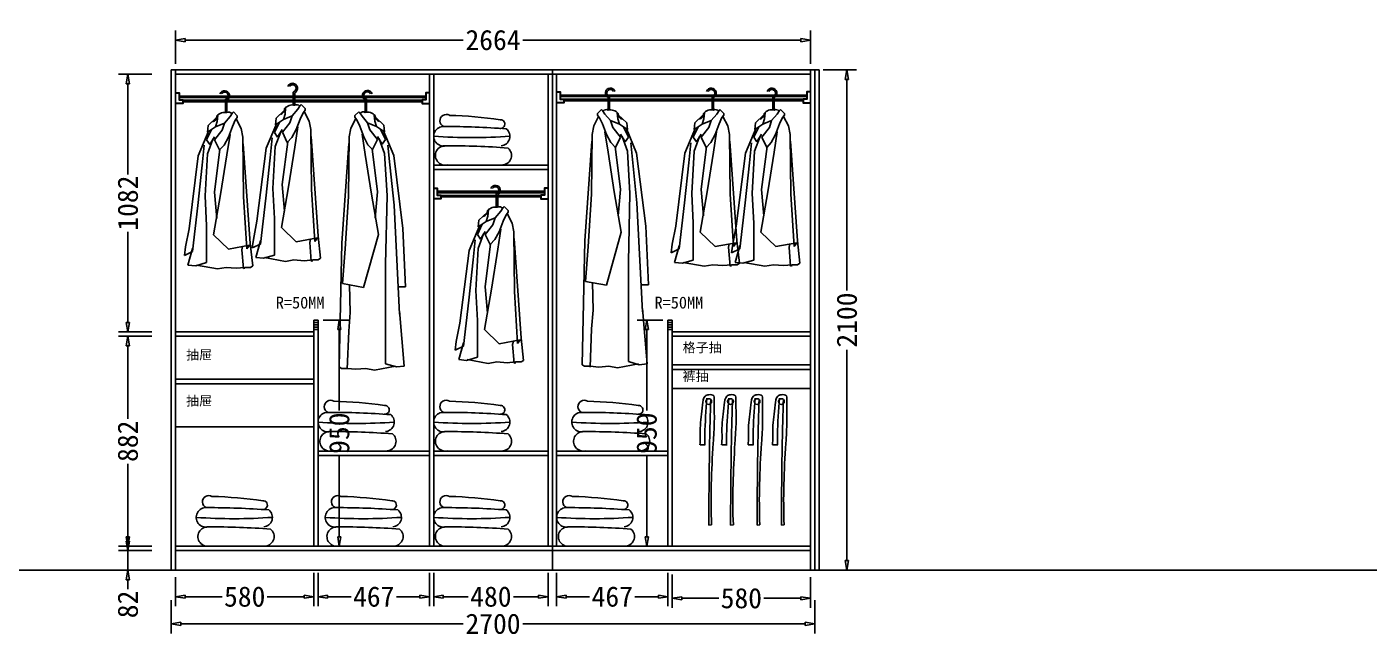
# Model space of a CAD drawing. Header units: millimetres. Extents: x 304407 to 361076, y -1262425 to -1203358.
# Drawn here: x 348263 to 353895, y -1245806 to -1243244 of the extents above; entities that cross this region are included whole.
import ezdxf

# ---------------------------------------------------------------- set-up
doc = ezdxf.new("R2010")
doc.units = ezdxf.units.MM
doc.header["$LTSCALE"] = 20
doc.layers.get('Defpoints').update_dxf_attribs({"color": 250})
for name, color, linetype in [('4', 1, 'Continuous'), ('6', 6, 'Continuous'), ('8', 8, 'Continuous'), ('LAYER10', 11, 'Continuous'), ('LAYER8', 11, 'Continuous'), ('图层3', 4, 'Continuous'), ('墙体', 40, 'Continuous')]:
    doc.layers.add(name, color=color, linetype=linetype)
doc.styles.get("Standard").update_dxf_attribs({"font": 'SimSun.ttf', "height": 85})
doc.styles.add('text', font='SimSun.ttf', dxfattribs={"height": 85})
doc.dimstyles.new('周文晶', dxfattribs={"dimtxt": 70, "dimasz": 40, "dimexe": 40, "dimexo": 30, "dimgap": 10, "dimtad": 0, "dimdec": 0, "dimtxsty": 'Standard', "dimblk": 'CLOSEDBLANK', "dimcen": 200, "dimclrd": 256, "dimclre": 256, "dimadec": 0, "dimazin": 0, "dimtfac": 1, "dimtdec": 0, "dimtmove": 0, "dimatfit": 3, "dimldrblk": 'CLOSEDBLANK', "dimfxl": 100, "dimfxlon": 1, "dimarcsym": 0})

# ---------------------------------------------------------------- blocks, each defined once
blk = doc.blocks.new('_ClosedBlank')
at = {"color": 0, "linetype": 'ByBlock', "lineweight": -2}
for p, q in [((-1, 0.17), (0, 0)), ((-1, 0.17), (-1, -0.17)), ((0, 0), (-1, -0.17))]:
    blk.add_line(p, q, dxfattribs=at)
blk = doc.blocks.new('*D2098')
at = {"lineweight": -2, "transparency": 16777216}
for p, q in [((348887, -1245554.8), (348887, -1245676.3)), ((349467, -1245536.3), (349467, -1245676.3)), ((348927, -1245636.3), (349083, -1245636.3)), ((349427, -1245636.3), (349271.1, -1245636.3))]:
    blk.add_line(p, q, dxfattribs=at)
at = {"layer": 'Defpoints', "color": 0, "transparency": 16777216}
for p in [(349467, -1245424.8), (348887, -1245524.8), (349467, -1245636.3)]:
    blk.add_point(p, dxfattribs=at)
at = {"lineweight": -2, "transparency": 16777216, "xscale": 40, "yscale": 40, "zscale": 40, "rotation": 180}
blk.add_blockref('_ClosedBlank', (348887, -1245636.3), dxfattribs=at)
at = {"lineweight": -2, "transparency": 16777216, "xscale": 40, "yscale": 40, "zscale": 40}
blk.add_blockref('_ClosedBlank', (349467, -1245636.3), dxfattribs=at)
at = {"color": 0, "transparency": 16777216, "insert": (349177, -1245636.3), "char_height": 85, "attachment_point": 5}
blk.add_mtext('580', dxfattribs=at)
blk = doc.blocks.new('*D2099')
at = {"lineweight": -2, "transparency": 16777216}
for p, q in [((350486, -1245536.3), (350486, -1245676.3)), ((350953, -1245536.3), (350953, -1245676.3)), ((350526, -1245636.3), (350624.5, -1245636.3)), ((350913, -1245636.3), (350814.5, -1245636.3))]:
    blk.add_line(p, q, dxfattribs=at)
at = {"layer": 'Defpoints', "color": 0, "transparency": 16777216}
for p in [(350486, -1245424.8), (350953, -1245424.8), (350953, -1245636.3)]:
    blk.add_point(p, dxfattribs=at)
at = {"lineweight": -2, "transparency": 16777216, "xscale": 40, "yscale": 40, "zscale": 40, "rotation": 180}
blk.add_blockref('_ClosedBlank', (350486, -1245636.3), dxfattribs=at)
at = {"lineweight": -2, "transparency": 16777216, "xscale": 40, "yscale": 40, "zscale": 40}
blk.add_blockref('_ClosedBlank', (350953, -1245636.3), dxfattribs=at)
at = {"color": 0, "transparency": 16777216, "insert": (350719.5, -1245636.3), "char_height": 85, "attachment_point": 5}
blk.add_mtext('467', dxfattribs=at)
blk = doc.blocks.new('*D2100')
at = {"lineweight": -2, "transparency": 16777216}
for p, q in [((348887, -1243399.4), (348887, -1243259.4)), ((351551, -1243399.4), (351551, -1243259.4)), ((348927, -1243299.4), (350093.3, -1243299.4)), ((351511, -1243299.4), (350344.7, -1243299.4))]:
    blk.add_line(p, q, dxfattribs=at)
at = {"layer": 'Defpoints', "color": 0, "transparency": 16777216}
for p in [(351551, -1243299.4), (348887, -1243442.8), (351551, -1243442.8)]:
    blk.add_point(p, dxfattribs=at)
at = {"lineweight": -2, "transparency": 16777216, "xscale": 40, "yscale": 40, "zscale": 40, "rotation": 180}
blk.add_blockref('_ClosedBlank', (348887, -1243299.4), dxfattribs=at)
at = {"lineweight": -2, "transparency": 16777216, "xscale": 40, "yscale": 40, "zscale": 40}
blk.add_blockref('_ClosedBlank', (351551, -1243299.4), dxfattribs=at)
at = {"color": 0, "transparency": 16777216, "insert": (350219, -1243299.4), "char_height": 85, "attachment_point": 5}
blk.add_mtext('2664', dxfattribs=at)
blk = doc.blocks.new('*D2101')
at = {"lineweight": -2, "transparency": 16777216}
for p, q in [((348869, -1245650.4), (348869, -1245790.4)), ((351569, -1245650.4), (351569, -1245790.4)), ((348909, -1245750.4), (350094.3, -1245750.4)), ((351529, -1245750.4), (350343.8, -1245750.4))]:
    blk.add_line(p, q, dxfattribs=at)
at = {"layer": 'Defpoints', "color": 0, "transparency": 16777216}
for p in [(348869, -1245524.8), (351569, -1245524.8), (351569, -1245750.4)]:
    blk.add_point(p, dxfattribs=at)
at = {"lineweight": -2, "transparency": 16777216, "xscale": 40, "yscale": 40, "zscale": 40, "rotation": 180}
blk.add_blockref('_ClosedBlank', (348869, -1245750.4), dxfattribs=at)
at = {"lineweight": -2, "transparency": 16777216, "xscale": 40, "yscale": 40, "zscale": 40}
blk.add_blockref('_ClosedBlank', (351569, -1245750.4), dxfattribs=at)
at = {"color": 0, "transparency": 16777216, "insert": (350219, -1245750.4), "char_height": 85, "attachment_point": 5}
blk.add_mtext('2700', dxfattribs=at)
blk = doc.blocks.new('*D2102')
at = {"lineweight": -2, "transparency": 16777216}
for p, q in [((351603.9, -1243424.8), (351743.9, -1243424.8)), ((351703.9, -1243464.8), (351703.9, -1244350)), ((351703.9, -1245484.8), (351703.9, -1244599.5)), ((351603.9, -1245524.8), (351743.9, -1245524.8))]:
    blk.add_line(p, q, dxfattribs=at)
at = {"layer": 'Defpoints', "color": 0, "transparency": 16777216}
for p in [(351569, -1243424.8), (351703.9, -1243424.8), (351569, -1245524.8)]:
    blk.add_point(p, dxfattribs=at)
at = {"lineweight": -2, "transparency": 16777216, "xscale": 40, "yscale": 40, "zscale": 40}
for p, rotation in [((351703.9, -1243424.8), 90), ((351703.9, -1245524.8), 270)]:
    blk.add_blockref('_ClosedBlank', p, dxfattribs=dict(at, rotation=rotation))
at = {"color": 0, "transparency": 16777216, "insert": (351703.9, -1244474.8), "char_height": 85, "attachment_point": 5, "rotation": 90}
blk.add_mtext('2100', dxfattribs=at)
blk = doc.blocks.new('*D2103')
at = {"lineweight": -2, "transparency": 16777216}
for p, q in [((350932, -1244474.8), (350824, -1244474.8)), ((350864, -1244514.8), (350864, -1244854.8)), ((350864, -1245384.8), (350864, -1245044.8)), ((350923, -1245424.8), (350824, -1245424.8))]:
    blk.add_line(p, q, dxfattribs=at)
at = {"layer": 'Defpoints', "color": 0, "transparency": 16777216}
for p in [(350962, -1244474.8), (350864, -1245424.8), (350953, -1245424.8)]:
    blk.add_point(p, dxfattribs=at)
at = {"lineweight": -2, "transparency": 16777216, "xscale": 40, "yscale": 40, "zscale": 40}
for p, rotation in [((350864, -1244474.8), 90), ((350864, -1245424.8), 270)]:
    blk.add_blockref('_ClosedBlank', p, dxfattribs=dict(at, rotation=rotation))
at = {"color": 0, "transparency": 16777216, "insert": (350864, -1244949.8), "char_height": 85, "attachment_point": 5, "rotation": 90}
blk.add_mtext('950', dxfattribs=at)
blk = doc.blocks.new('*D2104')
at = {"lineweight": -2, "transparency": 16777216}
for p, q in [((350971, -1245543), (350971, -1245683)), ((351551, -1245554.8), (351551, -1245683)), ((351011, -1245643), (351167, -1245643)), ((351511, -1245643), (351355.1, -1245643))]:
    blk.add_line(p, q, dxfattribs=at)
at = {"layer": 'Defpoints', "color": 0, "transparency": 16777216}
for p in [(350971, -1245424.8), (351551, -1245524.8), (351551, -1245643)]:
    blk.add_point(p, dxfattribs=at)
at = {"lineweight": -2, "transparency": 16777216, "xscale": 40, "yscale": 40, "zscale": 40, "rotation": 180}
blk.add_blockref('_ClosedBlank', (350971, -1245643), dxfattribs=at)
at = {"lineweight": -2, "transparency": 16777216, "xscale": 40, "yscale": 40, "zscale": 40}
blk.add_blockref('_ClosedBlank', (351551, -1245643), dxfattribs=at)
at = {"color": 0, "transparency": 16777216, "insert": (351261, -1245643), "char_height": 85, "attachment_point": 5}
blk.add_mtext('580', dxfattribs=at)
blk = doc.blocks.new('*D2105')
at = {"lineweight": -2, "transparency": 16777216}
for p, q in [((348686.8, -1245402.8), (348686.8, -1245362.8)), ((348786.8, -1245442.8), (348646.8, -1245442.8)), ((348686.8, -1245442.8), (348686.8, -1245524.8)), ((348786.8, -1245524.8), (348646.8, -1245524.8)), ((348686.8, -1245564.8), (348686.8, -1245604.8))]:
    blk.add_line(p, q, dxfattribs=at)
at = {"layer": 'Defpoints', "color": 0, "transparency": 16777216}
for p in [(348686.8, -1245442.8), (348887, -1245442.8), (348869, -1245524.8)]:
    blk.add_point(p, dxfattribs=at)
at = {"lineweight": -2, "transparency": 16777216, "xscale": 40, "yscale": 40, "zscale": 40}
for p, rotation in [((348686.8, -1245442.8), 270), ((348686.8, -1245524.8), 90)]:
    blk.add_blockref('_ClosedBlank', p, dxfattribs=dict(at, rotation=rotation))
at = {"color": 0, "transparency": 16777216, "insert": (348686.8, -1245668.8), "char_height": 85, "attachment_point": 5, "rotation": 90}
blk.add_mtext('82', dxfattribs=at)
blk = doc.blocks.new('*D2106')
at = {"lineweight": -2, "transparency": 16777216}
for p, q in [((348786.8, -1244542.8), (348646.8, -1244542.8)), ((348686.8, -1244582.8), (348686.8, -1244889.5)), ((348686.8, -1245384.8), (348686.8, -1245078.1)), ((348786.8, -1245424.8), (348646.8, -1245424.8))]:
    blk.add_line(p, q, dxfattribs=at)
at = {"layer": 'Defpoints', "color": 0, "transparency": 16777216}
for p in [(348686.8, -1244542.8), (348887, -1244542.8), (348887, -1245424.8)]:
    blk.add_point(p, dxfattribs=at)
at = {"lineweight": -2, "transparency": 16777216, "xscale": 40, "yscale": 40, "zscale": 40}
for p, rotation in [((348686.8, -1244542.8), 90), ((348686.8, -1245424.8), 270)]:
    blk.add_blockref('_ClosedBlank', p, dxfattribs=dict(at, rotation=rotation))
at = {"color": 0, "transparency": 16777216, "insert": (348686.8, -1244983.8), "char_height": 85, "attachment_point": 5, "rotation": 90}
blk.add_mtext('882', dxfattribs=at)
blk = doc.blocks.new('*D2107')
at = {"lineweight": -2, "transparency": 16777216}
for p, q in [((348786.8, -1243442.8), (348646.8, -1243442.8)), ((348686.8, -1243482.8), (348686.8, -1243863.5)), ((348686.8, -1244484.8), (348686.8, -1244104)), ((348786.8, -1244524.8), (348646.8, -1244524.8))]:
    blk.add_line(p, q, dxfattribs=at)
at = {"layer": 'Defpoints', "color": 0, "transparency": 16777216}
for p in [(348686.8, -1243442.8), (348887, -1243442.8), (348887, -1244524.8)]:
    blk.add_point(p, dxfattribs=at)
at = {"lineweight": -2, "transparency": 16777216, "xscale": 40, "yscale": 40, "zscale": 40}
for p, rotation in [((348686.8, -1243442.8), 90), ((348686.8, -1244524.8), 270)]:
    blk.add_blockref('_ClosedBlank', p, dxfattribs=dict(at, rotation=rotation))
at = {"color": 0, "transparency": 16777216, "insert": (348686.8, -1243983.8), "char_height": 85, "attachment_point": 5, "rotation": 90}
blk.add_mtext('1082', dxfattribs=at)
blk = doc.blocks.new('*D2108')
at = {"lineweight": -2, "transparency": 16777216}
for p, q in [((349485, -1245536.3), (349485, -1245676.3)), ((349952, -1245536.3), (349952, -1245676.3)), ((349525, -1245636.3), (349623.5, -1245636.3)), ((349912, -1245636.3), (349813.5, -1245636.3))]:
    blk.add_line(p, q, dxfattribs=at)
at = {"layer": 'Defpoints', "color": 0, "transparency": 16777216}
for p in [(349485, -1245424.8), (349952, -1245424.8), (349952, -1245636.3)]:
    blk.add_point(p, dxfattribs=at)
at = {"lineweight": -2, "transparency": 16777216, "xscale": 40, "yscale": 40, "zscale": 40, "rotation": 180}
blk.add_blockref('_ClosedBlank', (349485, -1245636.3), dxfattribs=at)
at = {"lineweight": -2, "transparency": 16777216, "xscale": 40, "yscale": 40, "zscale": 40}
blk.add_blockref('_ClosedBlank', (349952, -1245636.3), dxfattribs=at)
at = {"color": 0, "transparency": 16777216, "insert": (349718.5, -1245636.3), "char_height": 85, "attachment_point": 5}
blk.add_mtext('467', dxfattribs=at)
blk = doc.blocks.new('*D2109')
at = {"lineweight": -2, "transparency": 16777216}
for p, q in [((349506, -1244474.8), (349614, -1244474.8)), ((349574, -1244514.8), (349574, -1244854.8)), ((349574, -1245384.8), (349574, -1245044.8)), ((349515, -1245424.8), (349614, -1245424.8))]:
    blk.add_line(p, q, dxfattribs=at)
at = {"layer": 'Defpoints', "color": 0, "transparency": 16777216}
for p in [(349476, -1244474.8), (349485, -1245424.8), (349574, -1245424.8)]:
    blk.add_point(p, dxfattribs=at)
at = {"lineweight": -2, "transparency": 16777216, "xscale": 40, "yscale": 40, "zscale": 40}
for p, rotation in [((349574, -1244474.8), 90), ((349574, -1245424.8), 270)]:
    blk.add_blockref('_ClosedBlank', p, dxfattribs=dict(at, rotation=rotation))
at = {"color": 0, "transparency": 16777216, "insert": (349574, -1244949.8), "char_height": 85, "attachment_point": 5, "rotation": 90}
blk.add_mtext('950', dxfattribs=at)
blk = doc.blocks.new('*D2110')
at = {"lineweight": -2, "transparency": 16777216}
for p, q in [((349970, -1245536.3), (349970, -1245676.3)), ((350450, -1245536.3), (350450, -1245676.3)), ((350010, -1245636.3), (350114.6, -1245636.3)), ((350410, -1245636.3), (350305.5, -1245636.3))]:
    blk.add_line(p, q, dxfattribs=at)
at = {"layer": 'Defpoints', "color": 0, "transparency": 16777216}
for p in [(349970, -1245424.8), (350450, -1245424.8), (350450, -1245636.3)]:
    blk.add_point(p, dxfattribs=at)
at = {"lineweight": -2, "transparency": 16777216, "xscale": 40, "yscale": 40, "zscale": 40, "rotation": 180}
blk.add_blockref('_ClosedBlank', (349970, -1245636.3), dxfattribs=at)
at = {"lineweight": -2, "transparency": 16777216, "xscale": 40, "yscale": 40, "zscale": 40}
blk.add_blockref('_ClosedBlank', (350450, -1245636.3), dxfattribs=at)
at = {"color": 0, "transparency": 16777216, "insert": (350210, -1245636.3), "char_height": 85, "attachment_point": 5}
blk.add_mtext('480', dxfattribs=at)
blk = doc.blocks.new('A$C1C5764E0')
at = {"layer": '8'}
for p, q in [((172.3, 708.4), (172.3, 657.4)), ((178.3, 708.4), (178.3, 657.4)), ((135.3, 635.3), (99.9, 601.9)), ((137.4, 618.5), (140.1, 644.9)), ((167.9, 611.6), (191.5, 639.3)), ((191.5, 639.3), (201.2, 654.6)), ((201.2, 654.6), (205.3, 658.7)), ((213.6, 624.1), (201.2, 597.8)), ((205.3, 658.7), (222, 642.1)), ((222, 635.2), (213.6, 624.1)), ((217.8, 629.6), (238.6, 589.4)), ((222, 642.1), (222, 635.2)), ((103, 580.9), (58.4, 475.1)), ((113.7, 585.2), (93.2, 541.7)), ((99.9, 601.9), (97.1, 574.2)), ((97.1, 574.2), (130.4, 596.4)), ((126.3, 542.3), (158.2, 582.5)), ((130.4, 596.4), (137.4, 618.5)), ((130.4, 596.4), (167.9, 611.6)), ((158.2, 582.5), (167.9, 611.6)), ((178.3, 479.5), (191.3, 564.6)), ((201.2, 597.8), (184.5, 553.4)), ((238.6, 589.4), (245.5, 553.4)), ((75, 435), (83.4, 518.8)), ((93.2, 541.7), (106.3, 522.1)), ((96.5, 482.8), (119.4, 544.9)), ((106.3, 522.1), (125.9, 554.7)), ((147.1, 499.3), (126.3, 542.3)), ((166.5, 520.1), (147.1, 499.3)), ((184.5, 553.4), (166.5, 520.1)), ((245.5, 553.4), (248.3, 302.5)), ((276.4, 106.8), (247, 525.3)), ((58.4, 475.1), (19.5, 168.8)), ((86.6, 306.3), (96.5, 482.8)), ((148.8, 502.4), (125.9, 322.6)), ((152.1, 312.8), (178.3, 479.5)), ((57, 265.8), (75, 435)), ((93.2, 180.9), (86.6, 306.3)), ((122.6, 142.8), (152.1, 312.8)), ((125.9, 322.6), (135.7, 211.4)), ((248.3, 302.5), (262.2, 83.5)), ((34.3, 73.1), (57, 265.8)), ((93.2, 26.2), (93.2, 180.9)), ((19.5, 168.8), (4.8, 92.7)), ((184.8, 82.8), (122.6, 142.8)), ((4.8, 92.7), (0, 56.7)), ((0, 56.7), (34.3, 73.1)), ((34.3, 86.2), (14.7, 16.3)), ((273.1, 99.1), (184.8, 82.8)), ((244.2, 93.8), (240.9, 79.6)), ((240.9, 79.6), (247.4, 1.1)), ((262.2, 83.5), (273.1, 99.1)), ((286.7, 13.1), (276.4, 106.8)), ((14.7, 16.3), (47.4, 13.1)), ((47.4, 13.1), (93.2, 26.2)), ((50.7, 16.3), (139, 0)), ((139, 0), (175, 6.5)), ((175, 6.5), (217.5, 3.3)), ((217.5, 3.3), (253.5, 6.5)), ((247.4, 1.1), (254, 3.3)), ((253.5, 6.5), (276.9, 6.5)), ((276.9, 6.5), (286.7, 13.1))]:
    blk.add_line(p, q, dxfattribs=at)
for centre, radius, start, end in [((168.9, 727.1), 20.9, 296.6338, 159.5285), ((168.9, 727.1), 14.9, 296.6338, 150.6175), ((175.9, 709.9), 3.91, 94.6712, 201.9626), ((110.9, 641.2), 25.1, 286.2636, 2.0248), ((168.9, 613.1), 43.9, 77.6993, 138.5966), ((186.2, 639.8), 18, 42.48, 116.3392)]:
    blk.add_arc(centre, radius, start, end, dxfattribs=at)
blk = doc.blocks.new('A$C4F477F88')
at = {"layer": 'LAYER10'}
blk.add_blockref('A$C1C5764E0', (0, 0), dxfattribs=at)
blk = doc.blocks.new('A$C5E603B19')
at = {"layer": 'LAYER8'}
blk.add_blockref('A$C4F477F88', (0, 0), dxfattribs=at)
blk = doc.blocks.new('A$C1B0A679D')
at = {"layer": '图层3'}
blk.add_blockref('A$C5E603B19', (0, 0), dxfattribs=at)
blk = doc.blocks.new('A$C52EB379C')
at = {"layer": '8'}
for p, q in [((163.3, 1134.6), (163.3, 1083.5)), ((169.3, 1134.6), (169.3, 1083.5)), ((128.4, 1044.7), (131.2, 1071)), ((182.5, 1065.5), (192.3, 1080.7)), ((192.3, 1080.7), (196.4, 1084.9)), ((196.4, 1084.9), (213.1, 1068.3)), ((91, 1028.1), (88.2, 1000.3)), ((88.2, 1000.3), (121.5, 1022.5)), ((126.4, 1061.5), (91, 1028.1)), ((121.5, 1022.5), (128.4, 1044.7)), ((121.5, 1022.5), (159, 1037.8)), ((149.3, 1008.7), (159, 1037.8)), ((159, 1037.8), (182.5, 1065.5)), ((192.3, 1023.9), (175.6, 979.5)), ((204.7, 1050.2), (192.3, 1023.9)), ((213.1, 1061.3), (204.7, 1050.2)), ((208.9, 1055.8), (229.7, 1015.6)), ((213.1, 1068.3), (213.1, 1061.3)), ((229.7, 1015.6), (236.6, 979.5)), ((94.1, 1007.1), (49.5, 901.3)), ((104.8, 1011.4), (84.3, 967.8)), ((84.3, 967.8), (97.4, 948.2)), ((87.6, 909), (110.5, 971.1)), ((97.4, 948.2), (117, 980.9)), ((117.4, 968.5), (149.3, 1008.7)), ((138.2, 925.5), (117.4, 968.5)), ((175.6, 979.5), (157.6, 946.3)), ((169.3, 905.7), (182.4, 990.7)), ((236.6, 979.5), (239.4, 728.7)), ((49.5, 901.3), (10.6, 595)), ((66.1, 861.1), (74.5, 944.9)), ((77.7, 732.4), (87.6, 909)), ((139.9, 928.6), (117, 748.8)), ((157.6, 946.3), (138.2, 925.5)), ((143.2, 738.9), (169.3, 905.7)), ((267.5, 533), (238.1, 951.5)), ((48.1, 692), (66.1, 861.1)), ((84.3, 444.7), (77.7, 732.4)), ((113.7, 568.9), (143.2, 738.9)), ((117, 748.8), (126.8, 637.6)), ((25.4, 235.4), (48.1, 692)), ((239.4, 728.7), (253.3, 509.7)), ((10.6, 595), (0, 349)), ((175.9, 346.6), (113.7, 568.9)), ((253.3, 509.7), (264.2, 362.9)), ((277.8, 13.1), (267.5, 533)), ((84.3, 26.2), (84.3, 444.7)), ((0, 349), (31, 349)), ((264.2, 362.9), (175.9, 346.6)), ((235.3, 357.6), (232, 242)), ((25.4, 248.5), (5.8, 16.3)), ((232, 242), (238.5, 163.5)), ((238.5, 163.5), (245.1, 3.3)), ((5.8, 16.3), (38.5, 13.1)), ((38.5, 13.1), (84.3, 26.2)), ((41.7, 16.3), (130.1, 0)), ((130.1, 0), (166.1, 6.5)), ((166.1, 6.5), (208.6, 3.3)), ((208.6, 3.3), (244.6, 6.5)), ((244.6, 6.5), (268, 6.5)), ((268, 6.5), (277.8, 13.1))]:
    blk.add_line(p, q, dxfattribs=at)
for centre, radius, start, end in [((160, 1153.2), 20.9, 296.6338, 159.5285), ((160, 1153.2), 14.9, 296.6338, 150.6175), ((167, 1136), 3.91, 94.6712, 201.9626), ((160, 1039.2), 43.9, 77.6993, 138.5966), ((177.3, 1066), 18, 42.48, 116.3392), ((102, 1067.4), 25.1, 286.2636, 2.0248)]:
    blk.add_arc(centre, radius, start, end, dxfattribs=at)
blk = doc.blocks.new('A$C05785CA5')
at = {"layer": 'LAYER10'}
blk.add_blockref('A$C52EB379C', (0, 0), dxfattribs=at)
blk = doc.blocks.new('A$C100967EE')
at = {"layer": 'LAYER10'}
blk.add_blockref('A$C05785CA5', (0, 0), dxfattribs=at)
blk = doc.blocks.new('A$C65D30603')
at = {"layer": 'LAYER8'}
blk.add_blockref('A$C100967EE', (0, 0), dxfattribs=at)
blk = doc.blocks.new('A$C50CE712E')
at = {"layer": '图层3'}
blk.add_blockref('A$C65D30603', (0, 0), dxfattribs=at)
blk = doc.blocks.new('A$C11F00F61')
at = {"color": 8}
blk.add_line((48.2, 0), (290.3, 1.2), dxfattribs=at)
at = {"layer": '墙体', "color": 8}
for centre, radius, start, end in [((52.6, 186.6), 26.7, 59.8021, 244.0801), ((9.8, -1698.7), 1909.1, 81.8981, 88.3112), ((280.3, 173), 18.4, 260.1551, 94.4157), ((41, 121.6), 41, 86.0834, 284.0988), ((159.2, 2329.1), 2213.2, 265.8756, 274.159), ((53.8, -3125.6), 3288.1, 85.6244, 90.1755), ((279.7, 121.7), 40, 274.9406, 51.3165), ((48.2, 41), 41, 86.0834, 284.0988), ((61, -3206.2), 3288.1, 85.6244, 90.1755), ((286.9, 41.1), 40, 274.9406, 51.3165)]:
    blk.add_arc(centre, radius, start, end, dxfattribs=at)
blk = doc.blocks.new('A$C3B9601DC')
at = {"layer": '4', "color": 8}
blk.add_line((62, 1.5), (47.4, 0), dxfattribs=at)
for points, knots in [([(62, 1.5), (55.4, 144.3), (62.8, 324.3), (78.7, 548.8), (75.2, 622.1), (75.7, 684.6), (46.8, 686.9), (17.9, 676.1), (12.7, 599.8), (-1.5, 524.3), (4.4, 450.4), (0, 421.8)], [0, 0, 0, 0, 428.516837, 544.203019, 664.137455, 677.621305, 701.749401, 722.125787, 770.743064, 895.133582, 980.731534, 980.731534, 980.731534, 980.731534]), ([(37.8, 667.5), (32.8, 603.2), (26.4, 521.3), (26.8, 439.3), (26.9, 421.8)], [0, 0, 0, 0, 193.394932, 246.046188, 246.046188, 246.046188, 246.046188])]:
    blk.add_open_spline(points, degree=3, knots=knots, dxfattribs=at)
blk.add_spline([(57.6, 658.7), (53.2, 497.8), (47.4, 0)], degree=3, dxfattribs=at)
blk.add_open_spline([(1.4, 421.8), (10.7, 421.8), (19.9, 421.8), (29.2, 421.8)], degree=3, dxfattribs=at)
at = {"layer": '6', "color": 8}
blk.add_circle((47.2, 648.9), 15, dxfattribs=at)
blk = doc.blocks.new('edr334343')
at = {"layer": '6', "color": 8, "xscale": 0.7999999999301508, "yscale": 0.7999999999301508, "zscale": 0.7999999999301508}
for p in [(311012.9, -1202094.7), (311104.2, -1202094.7), (311215.5, -1202094.7), (311317.6, -1202094.7)]:
    blk.add_blockref('A$C3B9601DC', p, dxfattribs=at)

msp = doc.modelspace()

# ---------------------------------------------------------------- linework, layer by layer
for p, q in [((348869, -1245524.8), (348869, -1243424.8)), ((348869, -1243424.8), (351569, -1243424.8)), ((348887, -1245524.8), (348887, -1243424.8)), ((348887, -1243442.8), (351551, -1243442.8)), ((349952, -1245424.8), (349952, -1243442.8)), ((349970, -1245424.8), (349970, -1243442.8)), ((350450, -1245424.8), (350450, -1243442.8)), ((350468, -1245524.8), (350468, -1243424.8)), ((350486, -1245424.8), (350486, -1243442.8)), ((351551, -1243424.8), (351551, -1245524.8)), ((351569, -1243424.8), (351569, -1245524.8)), ((351587, -1243424.8), (351569, -1243424.8)), ((351587, -1245524.8), (351587, -1243424.8)), ((349970, -1243824.8), (350450, -1243824.8)), ((349970, -1243842.8), (350450, -1243842.8)), ((349467, -1244474.8), (349467, -1245424.8)), ((349467, -1244474.8), (349485, -1244474.8)), ((349467, -1244484.8), (349485, -1244484.8)), ((349467, -1244494.8), (349485, -1244494.8)), ((349467, -1244504.8), (349485, -1244504.8)), ((349467, -1244514.8), (349485, -1244514.8)), ((349485, -1244474.8), (349485, -1245424.8)), ((350953, -1244474.8), (350953, -1245424.8)), ((350971, -1244474.8), (350953, -1244474.8)), ((350971, -1244484.8), (350953, -1244484.8)), ((350971, -1244494.8), (350953, -1244494.8)), ((350971, -1244504.8), (350953, -1244504.8)), ((350971, -1244514.8), (350953, -1244514.8)), ((350971, -1244474.8), (350971, -1245424.8)), ((348887, -1244524.8), (349467, -1244524.8)), ((348887, -1244542.8), (349467, -1244542.8)), ((351551, -1244524.8), (350971, -1244524.8)), ((351551, -1244542.8), (350971, -1244542.8)), ((351551, -1244662.8), (350971, -1244662.8)), ((351551, -1244682.8), (350971, -1244682.8)), ((348887, -1244722.8), (349467, -1244722.8)), ((348887, -1244742.8), (349467, -1244742.8)), ((351551, -1244762.8), (350971, -1244762.8)), ((348887, -1244922.8), (349467, -1244922.8)), ((349485, -1245024.8), (349952, -1245024.8)), ((349970, -1245024.8), (350450, -1245024.8)), ((350953, -1245024.8), (350486, -1245024.8)), ((349485, -1245042.8), (349952, -1245042.8)), ((349970, -1245042.8), (350450, -1245042.8)), ((350953, -1245042.8), (350486, -1245042.8)), ((348887, -1245424.8), (351551, -1245424.8)), ((348887, -1245442.8), (351551, -1245442.8)), ((348869, -1245524.8), (351569, -1245524.8)), ((351569, -1245524.8), (351587, -1245524.8))]:
    msp.add_line(p, q)
at = {"color": 8}
msp.add_line((361075.9, -1245524.8), (304407.4, -1245524.8), dxfattribs=at)
msp.add_line((361075.9, -1245524.8), (304407.4, -1245524.8), dxfattribs=at)
at = {"lineweight": 30}
for points in [[(348887, -1243520.5), (348902, -1243520.5), (348902, -1243550.5), (348917, -1243550.5), (348917, -1243565.5), (348887, -1243565.5)], [(349937, -1243535.5), (348902, -1243535.5)], [(349937, -1243540.1), (348902, -1243540.1)], [(349922, -1243552.6), (348917, -1243552.6)], [(349922, -1243558), (348917, -1243558)], [(349952, -1243520.5), (349937, -1243520.5), (349937, -1243550.5), (349922, -1243550.5), (349922, -1243565.5), (349952, -1243565.5)], [(350486, -1243517.1), (350501, -1243517.1), (350501, -1243547.1), (350516, -1243547.1), (350516, -1243562.1), (350486, -1243562.1)], [(351536, -1243532.1), (350501, -1243532.1)], [(351536, -1243536.7), (350501, -1243536.7)], [(351521, -1243549.1), (350516, -1243549.1)], [(351521, -1243554.6), (350516, -1243554.6)], [(351551, -1243517.1), (351536, -1243517.1), (351536, -1243547.1), (351521, -1243547.1), (351521, -1243562.1), (351551, -1243562.1)], [(349970, -1243920.5), (349985, -1243920.5), (349985, -1243950.5), (350000, -1243950.5), (350000, -1243965.5), (349970, -1243965.5)], [(350435, -1243935.5), (349985, -1243935.5)], [(350435, -1243940.1), (349985, -1243940.1)], [(350420, -1243952.6), (350000, -1243952.6)], [(350450, -1243920.5), (350435, -1243920.5), (350435, -1243950.5), (350420, -1243950.5), (350420, -1243965.5), (350450, -1243965.5)], [(350420, -1243958), (350000, -1243958)]]:
    msp.add_lwpolyline(points, dxfattribs=at)

# ---------------------------------------------------------------- block references
for name, p in [('A$C1B0A679D', (349208.7, -1244228.7)), ('A$C1B0A679D', (350966.1, -1244249)), ('A$C1B0A679D', (351220.3, -1244249)), ('A$C1B0A679D', (348924, -1244259.9)), ('A$C11F00F61', (349970, -1243824.8)), ('A$C1B0A679D', (350060.2, -1244657.2)), ('edr334343', (40073.6, -43241.5)), ('A$C11F00F61', (349485, -1245024.8)), ('A$C11F00F61', (349970, -1245024.8)), ('A$C11F00F61', (350549.6, -1245024.8)), ('A$C11F00F61', (348973.6, -1245424.8)), ('A$C11F00F61', (349515, -1245424.8)), ('A$C11F00F61', (349970, -1245424.8)), ('A$C11F00F61', (350486, -1245424.8))]:
    msp.add_blockref(name, p)
at = {"xscale": -1}
for p in [(350871.1, -1244675.2), (349851.8, -1244684.8)]:
    msp.add_blockref('A$C50CE712E', p, dxfattribs=at)

# ---------------------------------------------------------------- texts
at = {"attachment_point": 1, "style": 'text'}
for s, insert, char_height, width in [('R=50MM', (349307.6, -1244376.3), 50, 419.038), ('R=50MM', (350896.8, -1244376.3), 50, 419.038), ('格子抽', (351014.7, -1244569.9), 40, 305.609), ('抽屉', (348931.3, -1244600.4), 40, 305.609), ('裤抽', (351014.7, -1244691.1), 40, 305.609), ('抽屉', (348931.3, -1244793.8), 40, 305.609)]:
    msp.add_mtext(s, dxfattribs=dict(at, insert=insert, char_height=char_height, width=width))

# ---------------------------------------------------------------- dimensions: what is measured, and where the dimension line sits
for base, p1, p2, picture, middle in [((351551, -1243299.4), (348887, -1243442.8), (351551, -1243442.8), '*D2100', (350219, -1243299.4)), ((349467, -1245636.3), (348887, -1245524.8), (349467, -1245424.8), '*D2098', (349177, -1245636.3)), ((349952, -1245636.3), (349485, -1245424.8), (349952, -1245424.8), '*D2108', (349718.5, -1245636.3)), ((350450, -1245636.3), (349970, -1245424.8), (350450, -1245424.8), '*D2110', (350210, -1245636.3)), ((350953, -1245636.3), (350486, -1245424.8), (350953, -1245424.8), '*D2099', (350719.5, -1245636.3)), ((351551, -1245643), (350971, -1245424.8), (351551, -1245524.8), '*D2104', (351261, -1245643)), ((351569, -1245750.4), (348869, -1245524.8), (351569, -1245524.8), '*D2101', (350219, -1245750.4))]:
    dim = msp.add_linear_dim(base=base, p1=p1, p2=p2, dimstyle='周文晶')
    dim.commit()
    dim.dimension.update_dxf_attribs({"geometry": picture, "text_midpoint": middle})
for base, p1, p2, angle, picture, middle in [((348686.8, -1243442.8), (348887, -1244524.8), (348887, -1243442.8), 270, '*D2107', (348686.8, -1243983.8)), ((351703.9, -1243424.8), (351569, -1245524.8), (351569, -1243424.8), 90, '*D2102', (351703.9, -1244474.8)), ((349574, -1245424.8), (349476, -1244474.8), (349485, -1245424.8), 90, '*D2109', (349574, -1244949.8)), ((350864, -1245424.8), (350962, -1244474.8), (350953, -1245424.8), 90, '*D2103', (350864, -1244949.8)), ((348686.8, -1244542.8), (348887, -1245424.8), (348887, -1244542.8), 270, '*D2106', (348686.8, -1244983.8))]:
    dim = msp.add_linear_dim(base=base, p1=p1, p2=p2, angle=angle, dimstyle='周文晶')
    dim.commit()
    dim.dimension.update_dxf_attribs({"geometry": picture, "text_midpoint": middle})
dim = msp.add_linear_dim(base=(348686.8, -1245442.8), p1=(348869, -1245524.8), p2=(348887, -1245442.8), angle=270, dimstyle='周文晶')
dim.commit()
dim.dimension.update_dxf_attribs({"geometry": '*D2105', "text_midpoint": (348686.8, -1245668.8), "dimtype": 128})

doc.saveas('drawing.dxf')
